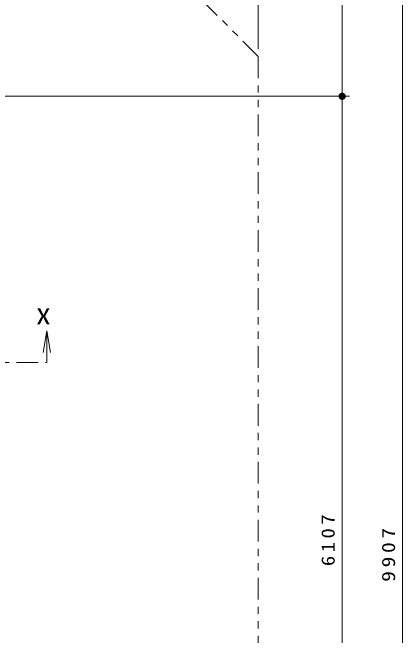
# Model space of a CAD drawing. Units: millimetres on the paper, scale 1:50. Extents: x -385 to 840, y 0 to 267.
# Drawn here: x -193.1 to -139.3, y 119.2 to 205.2 of the extents above; entities that cross this region are included whole.
import ezdxf
from ezdxf.enums import TextEntityAlignment as Align

# ---------------------------------------------------------------- set-up
doc = ezdxf.new("R2010")
doc.units = ezdxf.units.MM
doc.linetypes.add('USER2', pattern=[6, 3, -1, 1, -1])
doc.linetypes.add('USER3', pattern=[8, 3, -1, 1, -1, 1, -1])
doc.layers.add('1_50', color=7, linetype='Continuous', lineweight=25)
doc.styles.add('ＭＳ ゴシック', font='')
doc.styles.get('ＭＳ ゴシック').set_extended_font_data('MS Gothic')

# ---------------------------------------------------------------- blocks, each defined once
blk = doc.blocks.new('filled_dot')
at = {"color": 0, "linetype": 'Continuous', "lineweight": -2, "const_width": 1.25}
blk.add_lwpolyline([(-0.625, 0, 1), (0.625, 0, 1)], format="xyb", close=True, dxfattribs=at)
blk = doc.blocks.new('open_arrow')
at = {"color": 0, "linetype": 'Continuous', "lineweight": -2}
blk.add_lwpolyline([(7.5, 1.25), (0, 0), (7.5, -1.25)], dxfattribs=at)

msp = doc.modelspace()

# ---------------------------------------------------------------- linework, layer by layer
at = {"layer": '1_50', "lineweight": 13}
for p, q in [((-159.216, 200.16), (-159.216, 252.613)), ((-147.616, 229.651), (-147.616, 193.651)), ((-139.273, 229.651), (-139.273, 31.501)), ((-207.602, 193.651), (-146.616, 193.651)), ((-147.616, 193.651), (-147.616, 71.501)), ((-188.878, 158.262), (-188.378, 161.262)), ((-188.378, 161.262), (-187.878, 158.262)), ((-188.378, 161.262), (-188.378, 158.262)), ((-188.378, 156.906), (-188.378, 161.262))]:
    msp.add_line(p, q, dxfattribs=at)
at = {"layer": '1_50', "linetype": 'USER3', "lineweight": 13}
for q in [(-189.527, 229.651), (-159.216, 115.011)]:
    msp.add_line((-159.216, 199.16), q, dxfattribs=at)
at = {"layer": '1_50', "linetype": 'USER2', "lineweight": 13}
msp.add_line((-270.595, 156.906), (-188.378, 156.906), dxfattribs=at)

# ---------------------------------------------------------------- block references
at = {"layer": '1_50', "lineweight": 13}
for name, p, xscale, yscale, rotation in [('filled_dot', (-147.616, 193.651), 0.4, 0.4, 270), ('filled_dot', (-147.616, 193.651), 0.4, 0.4, 90), ('open_arrow', (-188.378, 156.906), 0.001, 0.001, 90)]:
    msp.add_blockref(name, p, dxfattribs=dict(at, xscale=xscale, yscale=yscale, rotation=rotation))

# ---------------------------------------------------------------- texts
at = {"layer": '1_50', "style": 'ＭＳ ゴシック', "width": 1.35}
msp.add_text('X', height=2.199, dxfattribs=at).set_placement((-189.878, 163.26), align=Align.MIDDLE_LEFT)
at = {"layer": '1_50', "char_height": 1.833, "attachment_point": 8, "rotation": 90, "style": 'ＭＳ ゴシック'}
for s, insert in [('\\T1.33;\\W1.15;6107', (-148.616, 132.576)), ('\\T1.33;\\W1.2;9907', (-140.273, 130.576))]:
    msp.add_mtext(s, dxfattribs=dict(at, insert=insert))

doc.saveas('drawing.dxf')
